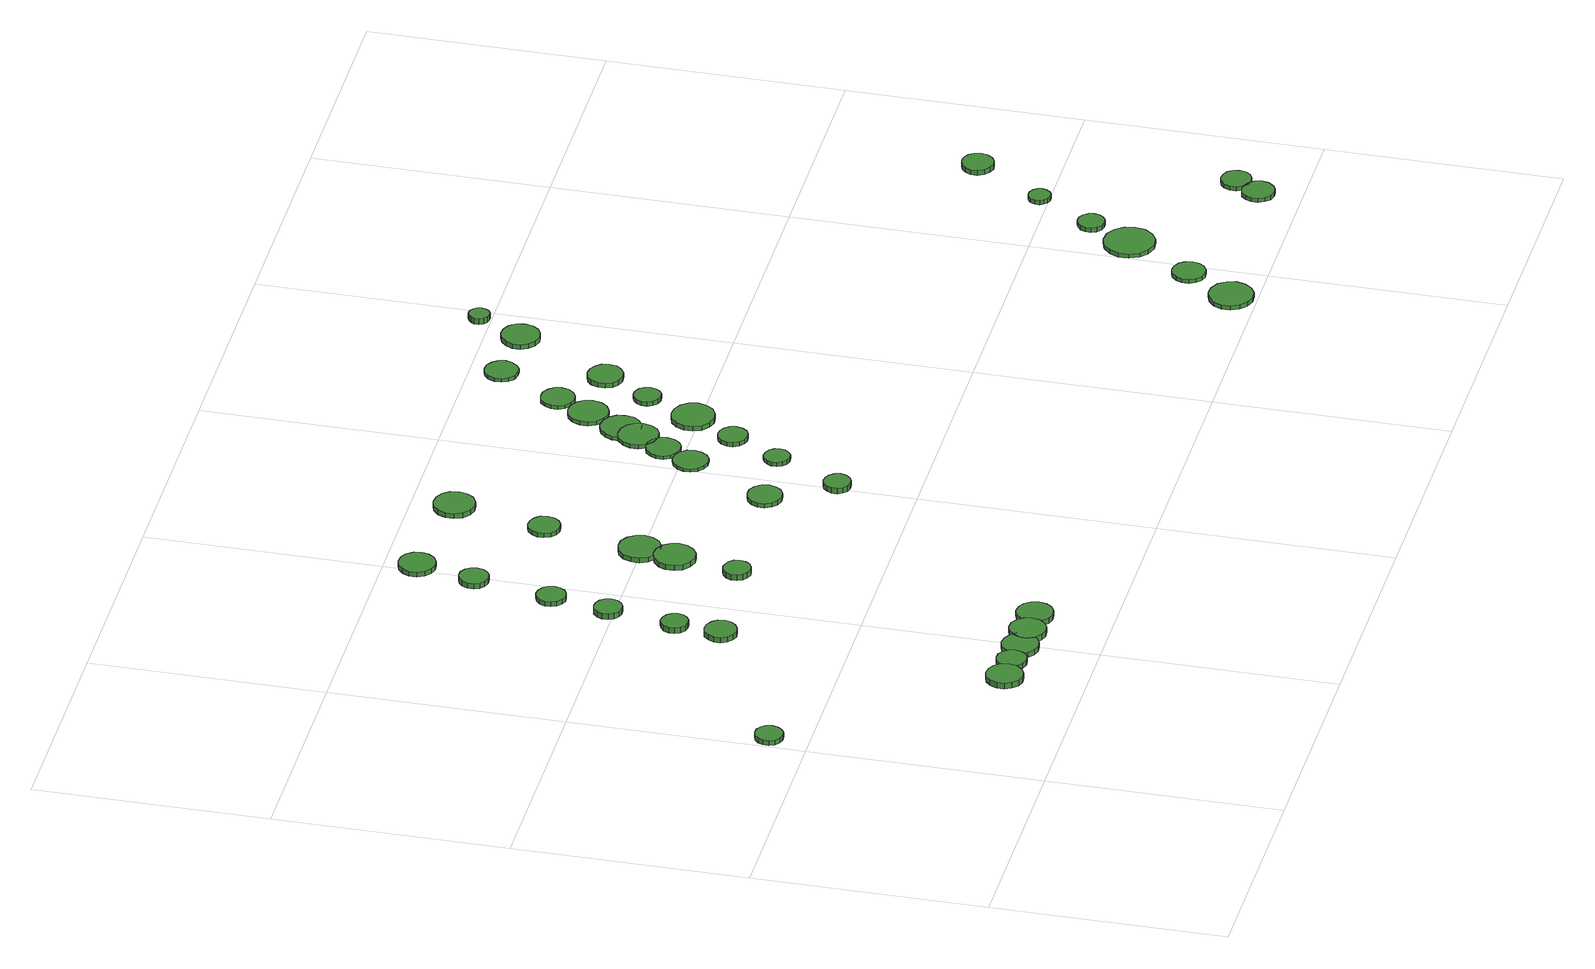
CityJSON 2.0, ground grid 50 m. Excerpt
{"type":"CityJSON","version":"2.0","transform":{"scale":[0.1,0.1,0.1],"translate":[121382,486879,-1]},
"CityObjects":{
"tree1":{"type":"SolitaryVegetationObject","attributes":{"function":"something"},"geometry":[{"type":"MultiSurface","lod":"1","boundaries":[[[0,1,2,3,4,5,6,7,8,9,10,11,12,13,14]],[[15,16,17,18,19,20,21,22,23,24,25,26,27,28,29]],[[0,29,28,1]],[[1,28,27,2]],[[2,27,26,3]],[[3,26,25,4]],[[4,25,24,5]],[[5,24,23,6]],[[6,23,22,7]],[[7,22,21,8]],[[8,21,20,9]],[[9,20,19,10]],[[10,19,18,11]],[[11,18,17,12]],[[12,17,16,13]],[[13,16,15,14]],[[14,15,29,0]]]}]},
"tree2":{"type":"SolitaryVegetationObject","attributes":{"function":"something"},"geometry":[{"type":"MultiSurface","lod":"1","boundaries":[[[30,31,32,33,34,35,36,37,38,39,40,41,42,43,44]],[[45,46,47,48,49,50,51,52,53,54,55,56,57,58,59]],[[30,59,58,31]],[[31,58,57,32]],[[32,57,56,33]],[[33,56,55,34]],[[34,55,54,35]],[[35,54,53,36]],[[36,53,52,37]],[[37,52,51,38]],[[38,51,50,39]],[[39,50,49,40]],[[40,49,48,41]],[[41,48,47,42]],[[42,47,46,43]],[[43,46,45,44]],[[44,45,59,30]]]}]},
"tree3":{"type":"SolitaryVegetationObject","attributes":{"function":"something"},"geometry":[{"type":"MultiSurface","lod":"1","boundaries":[[[60,61,62,63,64,65,66,67,68,69,70,71,72,73,74]],[[75,76,77,78,79,80,81,82,83,84,85,86,87,88,89]],[[60,89,88,61]],[[61,88,87,62]],[[62,87,86,63]],[[63,86,85,64]],[[64,85,84,65]],[[65,84,83,66]],[[66,83,82,67]],[[67,82,81,68]],[[68,81,80,69]],[[69,80,79,70]],[[70,79,78,71]],[[71,78,77,72]],[[72,77,76,73]],[[73,76,75,74]],[[74,75,89,60]]]}]},
"tree4":{"type":"SolitaryVegetationObject","attributes":{"function":"something"},"geometry":[{"type":"MultiSurface","lod":"1","boundaries":[[[90,91,92,93,94,95,96,97,98,99,100,101,102,103,104]],[[105,106,107,108,109,110,111,112,113,114,115,116,117,118,119]],[[90,119,118,91]],[[91,118,117,92]],[[92,117,116,93]],[[93,116,115,94]],[[94,115,114,95]],[[95,114,113,96]],[[96,113,112,97]],[[97,112,111,98]],[[98,111,110,99]],[[99,110,109,100]],[[100,109,108,101]],[[101,108,107,102]],[[102,107,106,103]],[[103,106,105,104]],[[104,105,119,90]]]}]},
"tree5":{"type":"SolitaryVegetationObject","attributes":{"function":"something"},"geometry":[{"type":"MultiSurface","lod":"1","boundaries":[[[120,121,122,123,124,125,126,127,128,129,130,131,132,133,134]],[[135,136,137,138,139,140,141,142,143,144,145,146,147,148,149]],[[120,149,148,121]],[[121,148,147,122]],[[122,147,146,123]],[[123,146,145,124]],[[124,145,144,125]],[[125,144,143,126]],[[126,143,142,127]],[[127,142,141,128]],[[128,141,140,129]],[[129,140,139,130]],[[130,139,138,131]],[[131,138,137,132]],[[132,137,136,133]],[[133,136,135,134]],[[134,135,149,120]]]}]},
"tree6":{"type":"SolitaryVegetationObject","attributes":{"function":"something"},"geometry":[{"type":"MultiSurface","lod":"1","boundaries":[[[150,151,152,153,154,155,156,157,158,159,160,161,162,163,164]],[[165,166,167,168,169,170,171,172,173,174,175,176,177,178,179]],[[150,179,178,151]],[[151,178,177,152]],[[152,177,176,153]],[[153,176,175,154]],[[154,175,174,155]],[[155,174,173,156]],[[156,173,172,157]],[[157,172,171,158]],[[158,171,170,159]],[[159,170,169,160]],[[160,169,168,161]],[[161,168,167,162]],[[162,167,166,163]],[[163,166,165,164]],[[164,165,179,150]]]}]},
"tree7":{"type":"SolitaryVegetationObject","attributes":{"function":"something"},"geometry":[{"type":"MultiSurface","lod":"1","boundaries":[[[180,181,182,183,184,185,186,187,188,189,190,191,192,193,194]],[[195,196,197,198,199,200,201,202,203,204,205,206,207,208,209]],[[180,209,208,181]],[[181,208,207,182]],[[182,207,206,183]],[[183,206,205,184]],[[184,205,204,185]],[[185,204,203,186]],[[186,203,202,187]],[[187,202,201,188]],[[188,201,200,189]],[[189,200,199,190]],[[190,199,198,191]],[[191,198,197,192]],[[192,197,196,193]],[[193,196,195,194]],[[194,195,209,180]]]}]},
"tree8":{"type":"SolitaryVegetationObject","attributes":{"function":"something"},"geometry":[{"type":"MultiSurface","lod":"1","boundaries":[[[210,211,212,213,214,215,216,217,218,219,220,221,222,223,224]],[[225,226,227,228,229,230,231,232,233,234,235,236,237,238,239]],[[210,239,238,211]],[[211,238,237,212]],[[212,237,236,213]],[[213,236,235,214]],[[214,235,234,215]],[[215,234,233,216]],[[216,233,232,217]],[[217,232,231,218]],[[218,231,230,219]],[[219,230,229,220]],[[220,229,228,221]],[[221,228,227,222]],[[222,227,226,223]],[[223,226,225,224]],[[224,225,239,210]]]}]},
"tree9":{"type":"SolitaryVegetationObject","attributes":{"function":"something"},"geometry":[{"type":"MultiSurface","lod":"1","boundaries":[[[240,241,242,243,244,245,246,247,248,249,250,251,252,253,254]],[[255,256,257,258,259,260,261,262,263,264,265,266,267,268,269]],[[240,269,268,241]],[[241,268,267,242]],[[242,267,266,243]],[[243,266,265,244]],[[244,265,264,245]],[[245,264,263,246]],[[246,263,262,247]],[[247,262,261,248]],[[248,261,260,249]],[[249,260,259,250]],[[250,259,258,251]],[[251,258,257,252]],[[252,257,256,253]],[[253,256,255,254]],[[254,255,269,240]]]}]},
"tree10":{"type":"SolitaryVegetationObject","attributes":{"function":"something"},"geometry":[{"type":"MultiSurface","lod":"1","boundaries":[[[270,271,272,273,274,275,276,277,278,279,280,281,282,283,284]],[[285,286,287,288,289,290,291,292,293,294,295,296,297,298,299]],[[270,299,298,271]],[[271,298,297,272]],[[272,297,296,273]],[[273,296,295,274]],[[274,295,294,275]],[[275,294,293,276]],[[276,293,292,277]],[[277,292,291,278]],[[278,291,290,279]],[[279,290,289,280]],[[280,289,288,281]],[[281,288,287,282]],[[282,287,286,283]],[[283,286,285,284]],[[284,285,299,270]]]}]},
"tree11":{"type":"SolitaryVegetationObject","attributes":{"function":"something"},"geometry":[{"type":"MultiSurface","lod":"1","boundaries":[[[300,301,302,303,304,305,306,307,308,309,310,311,312,313,314]],[[315,316,317,318,319,320,321,322,323,324,325,326,327,328,329]],[[300,329,328,301]],[[301,328,327,302]],[[302,327,326,303]],[[303,326,325,304]],[[304,325,324,305]],[[305,324,323,306]],[[306,323,322,307]],[[307,322,321,308]],[[308,321,320,309]],[[309,320,319,310]],[[310,319,318,311]],[[311,318,317,312]],[[312,317,316,313]],[[313,316,315,314]],[[314,315,329,300]]]}]},
"tree12":{"type":"SolitaryVegetationObject","attributes":{"function":"something"},"geometry":[{"type":"MultiSurface","lod":"1","boundaries":[[[330,331,332,333,334,335,336,337,338,339,340,341,342,343,344]],[[345,346,347,348,349,350,351,352,353,354,355,356,357,358,359]],[[330,359,358,331]],[[331,358,357,332]],[[332,357,356,333]],[[333,356,355,334]],[[334,355,354,335]],[[335,354,353,336]],[[336,353,352,337]],[[337,352,351,338]],[[338,351,350,339]],[[339,350,349,340]],[[340,349,348,341]],[[341,348,347,342]],[[342,347,346,343]],[[343,346,345,344]],[[344,345,359,330]]]}]},
"tree13":{"type":"SolitaryVegetationObject","attributes":{"function":"something"},"geometry":[{"type":"MultiSurface","lod":"1","boundaries":[[[360,361,362,363,364,365,366,367,368,369,370,371,372,373,374]],[[375,376,377,378,379,380,381,382,383,384,385,386,387,388,389]],[[360,389,388,361]],[[361,388,387,362]],[[362,387,386,363]],[[363,386,385,364]],[[364,385,384,365]],[[365,384,383,366]],[[366,383,382,367]],[[367,382,381,368]],[[368,381,380,369]],[[369,380,379,370]],[[370,379,378,371]],[[371,378,377,372]],[[372,377,376,373]],[[373,376,375,374]],[[374,375,389,360]]]}]},
"tree14":{"type":"SolitaryVegetationObject","attributes":{"function":"something"},"geometry":[{"type":"MultiSurface","lod":"1","boundaries":[[[390,391,392,393,394,395,396,397,398,399,400,401,402,403,404]],[[405,406,407,408,409,410,411,412,413,414,415,416,417,418,419]],[[390,419,418,391]],[[391,418,417,392]],[[392,417,416,393]],[[393,416,415,394]],[[394,415,414,395]],[[395,414,413,396]],[[396,413,412,397]],[[397,412,411,398]],[[398,411,410,399]],[[399,410,409,400]],[[400,409,408,401]],[[401,408,407,402]],[[402,407,406,403]],[[403,406,405,404]],[[404,405,419,390]]]}]},
"tree15":{"type":"SolitaryVegetationObject","attributes":{"function":"something"},"geometry":[{"type":"MultiSurface","lod":"1","boundaries":[[[420,421,422,423,424,425,426,427,428,429,430,431,432,433,434]],[[435,436,437,438,439,440,441,442,443,444,445,446,447,448,449]],[[420,449,448,421]],[[421,448,447,422]],[[422,447,446,423]],[[423,446,445,424]],[[424,445,444,425]],[[425,444,443,426]],[[426,443,442,427]],[[427,442,441,428]],[[428,441,440,429]],[[429,440,439,430]],[[430,439,438,431]],[[431,438,437,432]],[[432,437,436,433]],[[433,436,435,434]],[[434,435,449,420]]]}]},
"tree16":{"type":"SolitaryVegetationObject","attributes":{"function":"something"},"geometry":[{"type":"MultiSurface","lod":"1","boundaries":[[[450,451,452,453,454,455,456,457,458,459,460,461,462,463,464]],[[465,466,467,468,469,470,471,472,473,474,475,476,477,478,479]],[[450,479,478,451]],[[451,478,477,452]],[[452,477,476,453]],[[453,476,475,454]],[[454,475,474,455]],[[455,474,473,456]],[[456,473,472,457]],[[457,472,471,458]],[[458,471,470,459]],[[459,470,469,460]],[[460,469,468,461]],[[461,468,467,462]],[[462,467,466,463]],[[463,466,465,464]],[[464,465,479,450]]]}]},
"tree17":{"type":"SolitaryVegetationObject","attributes":{"function":"something"},"geometry":[{"type":"MultiSurface","lod":"1","boundaries":[[[480,481,482,483,484,485,486,487,488,489,490,491,492,493,494]],[[495,496,497,498,499,500,501,502,503,504,505,506,507,508,509]],[[480,509,508,481]],[[481,508,507,482]],[[482,507,506,483]],[[483,506,505,484]],[[484,505,504,485]],[[485,504,503,486]],[[486,503,502,487]],[[487,502,501,488]],[[488,501,500,489]],[[489,500,499,490]],[[490,499,498,491]],[[491,498,497,492]],[[492,497,496,493]],[[493,496,495,494]],[[494,495,509,480]]]}]},
"tree18":{"type":"SolitaryVegetationObject","attributes":{"function":"something"},"geometry":[{"type":"MultiSurface","lod":"1","boundaries":[[[510,511,512,513,514,515,516,517,518,519,520,521,522,523,524]],[[525,526,527,528,529,530,531,532,533,534,535,536,537,538,539]],[[510,539,538,511]],[[511,538,537,512]],[[512,537,536,513]],[[513,536,535,514]],[[514,535,534,515]],[[515,534,533,516]],[[516,533,532,517]],[[517,532,531,518]],[[518,531,530,519]],[[519,530,529,520]],[[520,529,528,521]],[[521,528,527,522]],[[522,527,526,523]],[[523,526,525,524]],[[524,525,539,510]]]}]},
"tree19":{"type":"SolitaryVegetationObject","attributes":{"function":"something"},"geometry":[{"type":"MultiSurface","lod":"1","boundaries":[[[540,541,542,543,544,545,546,547,548,549,550,551,552,553,554]],[[555,556,557,558,559,560,561,562,563,564,565,566,567,568,569]],[[540,569,568,541]],[[541,568,567,542]],[[542,567,566,543]],[[543,566,565,544]],[[544,565,564,545]],[[545,564,563,546]],[[546,563,562,547]],[[547,562,561,548]],[[548,561,560,549]],[[549,560,559,550]],[[550,559,558,551]],[[551,558,557,552]],[[552,557,556,553]],[[553,556,555,554]],[[554,555,569,540]]]}]},
"tree20":{"type":"SolitaryVegetationObject","attributes":{"function":"something"},"geometry":[{"type":"MultiSurface","lod":"1","boundaries":[[[570,571,572,573,574,575,576,577,578,579,580,581,582,583,584]],[[585,586,587,588,589,590,591,592,593,594,595,596,597,598,599]],[[570,599,598,571]],[[571,598,597,572]],[[572,597,596,573]],[[573,596,595,574]],[[574,595,594,575]],[[575,594,593,576]],[[576,593,592,577]],[[577,592,591,578]],[[578,591,590,579]],[[579,590,589,580]],[[580,589,588,581]],[[581,588,587,582]],[[582,587,586,583]],[[583,586,585,584]],[[584,585,599,570]]]}]},
"tree21":{"type":"SolitaryVegetationObject","attributes":{"function":"something"},"geometry":[{"type":"MultiSurface","lod":"1","boundaries":[[[600,601,602,603,604,605,606,607,608,609,610,611,612,613,614]],[[615,616,617,618,619,620,621,622,623,624,625,626,627,628,629]],[[600,629,628,601]],[[601,628,627,602]],[[602,627,626,603]],[[603,626,625,604]],[[604,625,624,605]],[[605,624,623,606]],[[606,623,622,607]],[[607,622,621,608]],[[608,621,620,609]],[[609,620,619,610]],[[610,619,618,611]],[[611,618,617,612]],[[612,617,616,613]],[[613,616,615,614]],[[614,615,629,600]]]}]},
"tree22":{"type":"SolitaryVegetationObject","attributes":{"function":"something"},"geometry":[{"type":"MultiSurface","lod":"1","boundaries":[[[630,631,632,633,634,635,636,637,638,639,640,641,642,643,644]],[[645,646,647,648,649,650,651,652,653,654,655,656,657,658,659]],[[630,659,658,631]],[[631,658,657,632]],[[632,657,656,633]],[[633,656,655,634]],[[634,655,654,635]],[[635,654,653,636]],[[636,653,652,637]],[[637,652,651,638]],[[638,651,650,639]],[[639,650,649,640]],[[640,649,648,641]],[[641,648,647,642]],[[642,647,646,643]],[[643,646,645,644]],[[644,645,659,630]]]}]},
"tree23":{"type":"SolitaryVegetationObject","attributes":{"function":"something"},"geometry":[{"type":"MultiSurface","lod":"1","boundaries":[[[660,661,662,663,664,665,666,667,668,669,670,671,672,673,674]],[[675,676,677,678,679,680,681,682,683,684,685,686,687,688,689]],[[660,689,688,661]],[[661,688,687,662]],[[662,687,686,663]],[[663,686,685,664]],[[664,685,684,665]],[[665,684,683,666]],[[666,683,682,667]],[[667,682,681,668]],[[668,681,680,669]],[[669,680,679,670]],[[670,679,678,671]],[[671,678,677,672]],[[672,677,676,673]],[[673,676,675,674]],[[674,675,689,660]]]}]},
"tree24":{"type":"SolitaryVegetationObject","attributes":{"function":"something"},"geometry":[{"type":"MultiSurface","lod":"1","boundaries":[[[690,691,692,693,694,695,696,697,698,699,700,701,702,703,704]],[[705,706,707,708,709,710,711,712,713,714,715,716,717,718,719]],[[690,719,718,691]],[[691,718,717,692]],[[692,717,716,693]],[[693,716,715,694]],[[694,715,714,695]],[[695,714,713,696]],[[696,713,712,697]],[[697,712,711,698]],[[698,711,710,699]],[[699,710,709,700]],[[700,709,708,701]],[[701,708,707,702]],[[702,707,706,703]],[[703,706,705,704]],[[704,705,719,690]]]}]},
"tree25":{"type":"SolitaryVegetationObject","attributes":{"function":"something"},"geometry":[{"type":"MultiSurface","lod":"1","boundaries":[[[720,721,722,723,724,725,726,727,728,729,730,731,732,733,734]],[[735,736,737,738,739,740,741,742,743,744,745,746,747,748,749]],[[720,749,748,721]],[[721,748,747,722]],[[722,747,746,723]],[[723,746,745,724]],[[724,745,744,725]],[[725,744,743,726]],[[726,743,742,727]],[[727,742,741,728]],[[728,741,740,729]],[[729,740,739,730]],[[730,739,738,731]],[[731,738,737,732]],[[732,737,736,733]],[[733,736,735,734]],[[734,735,749,720]]]}]},
"tree26":{"type":"SolitaryVegetationObject","attributes":{"function":"something"},"geometry":[{"type":"MultiSurface","lod":"1","boundaries":[[[750,751,752,753,754,755,756,757,758,759,760,761,762,763,764]],[[765,766,767,768,769,770,771,772,773,774,775,776,777,778,779]],[[750,779,778,751]],[[751,778,777,752]],[[752,777,776,753]],[[753,776,775,754]],[[754,775,774,755]],[[755,774,773,756]],[[756,773,772,757]],[[757,772,771,758]],[[758,771,770,759]],[[759,770,769,760]],[[760,769,768,761]],[[761,768,767,762]],[[762,767,766,763]],[[763,766,765,764]],[[764,765,779,750]]]}]},
"tree27":{"type":"SolitaryVegetationObject","attributes":{"function":"something"},"geometry":[{"type":"MultiSurface","lod":"1","boundaries":[[[780,781,782,783,784,785,786,787,788,789,790,791,792,793,794]],[[795,796,797,798,799,800,801,802,803,804,805,806,807,808,809]],[[780,809,808,781]],[[781,808,807,782]],[[782,807,806,783]],[[783,806,805,784]],[[784,805,804,785]],[[785,804,803,786]],[[786,803,802,787]],[[787,802,801,788]],[[788,801,800,789]],[[789,800,799,790]],[[790,799,798,791]],[[791,798,797,792]],[[792,797,796,793]],[[793,796,795,794]],[[794,795,809,780]]]}]},
"tree28":{"type":"SolitaryVegetationObject","attributes":{"function":"something"},"geometry":[{"type":"MultiSurface","lod":"1","boundaries":[[[810,811,812,813,814,815,816,817,818,819,820,821,822,823,824]],[[825,826,827,828,829,830,831,832,833,834,835,836,837,838,839]],[[810,839,838,811]],[[811,838,837,812]],[[812,837,836,813]],[[813,836,835,814]],[[814,835,834,815]],[[815,834,833,816]],[[816,833,832,817]],[[817,832,831,818]],[[818,831,830,819]],[[819,830,829,820]],[[820,829,828,821]],[[821,828,827,822]],[[822,827,826,823]],[[823,826,825,824]],[[824,825,839,810]]]}]},
"tree29":{"type":"SolitaryVegetationObject","attributes":{"function":"something"},"geometry":[{"type":"MultiSurface","lod":"1","boundaries":[[[840,841,842,843,844,845,846,847,848,849,850,851,852,853,854]],[[855,856,857,858,859,860,861,862,863,864,865,866,867,868,869]],[[840,869,868,841]],[[841,868,867,842]],[[842,867,866,843]],[[843,866,865,844]],[[844,865,864,845]],[[845,864,863,846]],[[846,863,862,847]],[[847,862,861,848]],[[848,861,860,849]],[[849,860,859,850]],[[850,859,858,851]],[[851,858,857,852]],[[852,857,856,853]],[[853,856,855,854]],[[854,855,869,840]]]}]},
"tree30":{"type":"SolitaryVegetationObject","attributes":{"function":"something"},"geometry":[{"type":"MultiSurface","lod":"1","boundaries":[[[870,871,872,873,874,875,876,877,878,879,880,881,882,883,884]],[[885,886,887,888,889,890,891,892,893,894,895,896,897,898,899]],[[870,899,898,871]],[[871,898,897,872]],[[872,897,896,873]],[[873,896,895,874]],[[874,895,894,875]],[[875,894,893,876]],[[876,893,892,877]],[[877,892,891,878]],[[878,891,890,879]],[[879,890,889,880]],[[880,889,888,881]],[[881,888,887,882]],[[882,887,886,883]],[[883,886,885,884]],[[884,885,899,870]]]}]},
"tree31":{"type":"SolitaryVegetationObject","attributes":{"function":"something"},"geometry":[{"type":"MultiSurface","lod":"1","boundaries":[[[900,901,902,903,904,905,906,907,908,909,910,911,912,913,914]],[[915,916,917,918,919,920,921,922,923,924,925,926,927,928,929]],[[900,929,928,901]],[[901,928,927,902]],[[902,927,926,903]],[[903,926,925,904]],[[904,925,924,905]],[[905,924,923,906]],[[906,923,922,907]],[[907,922,921,908]],[[908,921,920,909]],[[909,920,919,910]],[[910,919,918,911]],[[911,918,917,912]],[[912,917,916,913]],[[913,916,915,914]],[[914,915,929,900]]]}]},
"tree32":{"type":"SolitaryVegetationObject","attributes":{"function":"something"},"geometry":[{"type":"MultiSurface","lod":"1","boundaries":[[[930,931,932,933,934,935,936,937,938,939,940,941,942,943,944]],[[945,946,947,948,949,950,951,952,953,954,955,956,957,958,959]],[[930,959,958,931]],[[931,958,957,932]],[[932,957,956,933]],[[933,956,955,934]],[[934,955,954,935]],[[935,954,953,936]],[[936,953,952,937]],[[937,952,951,938]],[[938,951,950,939]],[[939,950,949,940]],[[940,949,948,941]],[[941,948,947,942]],[[942,947,946,943]],[[943,946,945,944]],[[944,945,959,930]]]}]},
"tree33":{"type":"SolitaryVegetationObject","attributes":{"function":"something"},"geometry":[{"type":"MultiSurface","lod":"1","boundaries":[[[960,961,962,963,964,965,966,967,968,969,970,971,972,973,974]],[[975,976,977,978,979,980,981,982,983,984,985,986,987,988,989]],[[960,989,988,961]],[[961,988,987,962]],[[962,987,986,963]],[[963,986,985,964]],[[964,985,984,965]],[[965,984,983,966]],[[966,983,982,967]],[[967,982,981,968]],[[968,981,980,969]],[[969,980,979,970]],[[970,979,978,971]],[[971,978,977,972]],[[972,977,976,973]],[[973,976,975,974]],[[974,975,989,960]]]}]},
"tree34":{"type":"SolitaryVegetationObject","attributes":{"function":"something"},"geometry":[{"type":"MultiSurface","lod":"1","boundaries":[[[990,991,992,993,994,995,996,997,998,999,1000,1001,1002,1003,1004]],[[1005,1006,1007,1008,1009,1010,1011,1012,1013,1014,1015,1016,1017,1018,1019]],[[990,1019,1018,991]],[[991,1018,1017,992]],[[992,1017,1016,993]],[[993,1016,1015,994]],[[994,1015,1014,995]],[[995,1014,1013,996]],[[996,1013,1012,997]],[[997,1012,1011,998]],[[998,1011,1010,999]],[[999,1010,1009,1000]],[[1000,1009,1008,1001]],[[1001,1008,1007,1002]],[[1002,1007,1006,1003]],[[1003,1006,1005,1004]],[[1004,1005,1019,990]]]}]},
"tree35":{"type":"SolitaryVegetationObject","attributes":{"function":"something"},"geometry":[{"type":"MultiSurface","lod":"1","boundaries":[[[1020,1021,1022,1023,1024,1025,1026,1027,1028,1029,1030,1031,1032,1033,1034]],[[1035,1036,1037,1038,1039,1040,1041,1042,1043,1044,1045,1046,1047,1048,1049]],[[1020,1049,1048,1021]],[[1021,1048,1047,1022]],[[1022,1047,1046,1023]],[[1023,1046,1045,1024]],[[1024,1045,1044,1025]],[[1025,1044,1043,1026]],[[1026,1043,1042,1027]],[[1027,1042,1041,1028]],[[1028,1041,1040,1029]],[[1029,1040,1039,1030]],[[1030,1039,1038,1031]],[[1031,1038,1037,1032]],[[1032,1037,1036,1033]],[[1033,1036,1035,1034]],[[1034,1035,1049,1020]]]}]},
"tree36":{"type":"SolitaryVegetationObject","attributes":{"function":"something"},"geometry":[{"type":"MultiSurface","lod":"1","boundaries":[[[1050,1051,1052,1053,1054,1055,1056,1057,1058,1059,1060,1061,1062,1063,1064]],[[1065,1066,1067,1068,1069,1070,1071,1072,1073,1074,1075,1076,1077,1078,1079]],[[1050,1079,1078,1051]],[[1051,1078,1077,1052]],[[1052,1077,1076,1053]],[[1053,1076,1075,1054]],[[1054,1075,1074,1055]],[[1055,1074,1073,1056]],[[1056,1073,1072,1057]],[[1057,1072,1071,1058]],[[1058,1071,1070,1059]],[[1059,1070,1069,1060]],[[1060,1069,1068,1061]],[[1061,1068,1067,1062]],[[1062,1067,1066,1063]],[[1063,1066,1065,1064]],[[1064,1065,1079,1050]]]}]},
"tree37":{"type":"SolitaryVegetationObject","attributes":{"function":"something"},"geometry":[{"type":"MultiSurface","lod":"1","boundaries":[[[1080,1081,1082,1083,1084,1085,1086,1087,1088,1089,1090,1091,1092,1093,1094]],[[1095,1096,1097,1098,1099,1100,1101,1102,1103,1104,1105,1106,1107,1108,1109]],[[1080,1109,1108,1081]],[[1081,1108,1107,1082]],[[1082,1107,1106,1083]],[[1083,1106,1105,1084]],[[1084,1105,1104,1085]],[[1085,1104,1103,1086]],[[1086,1103,1102,1087]],[[1087,1102,1101,1088]],[[1088,1101,1100,1089]],[[1089,1100,1099,1090]],[[1090,1099,1098,1091]],[[1091,1098,1097,1092]],[[1092,1097,1096,1093]],[[1093,1096,1095,1094]],[[1094,1095,1109,1080]]]}]},
"tree38":{"type":"SolitaryVegetationObject","attributes":{"function":"something"},"geometry":[{"type":"MultiSurface","lod":"1","boundaries":[[[1110,1111,1112,1113,1114,1115,1116,1117,1118,1119,1120,1121,1122,1123,1124]],[[1125,1126,1127,1128,1129,1130,1131,1132,1133,1134,1135,1136,1137,1138,1139]],[[1110,1139,1138,1111]],[[1111,1138,1137,1112]],[[1112,1137,1136,1113]],[[1113,1136,1135,1114]],[[1114,1135,1134,1115]],[[1115,1134,1133,1116]],[[1116,1133,1132,1117]],[[1117,1132,1131,1118]],[[1118,1131,1130,1119]],[[1119,1130,1129,1120]],[[1120,1129,1128,1121]],[[1121,1128,1127,1122]],[[1122,1127,1126,1123]],[[1123,1126,1125,1124]],[[1124,1125,1139,1110]]]}]},
"tree39":{"type":"SolitaryVegetationObject","attributes":{"function":"something"},"geometry":[{"type":"MultiSurface","lod":"1","boundaries":[[[1140,1141,1142,1143,1144,1145,1146,1147,1148,1149,1150,1151,1152,1153,1154]],[[1155,1156,1157,1158,1159,1160,1161,1162,1163,1164,1165,1166,1167,1168,1169]],[[1140,1169,1168,1141]],[[1141,1168,1167,1142]],[[1142,1167,1166,1143]],[[1143,1166,1165,1144]],[[1144,1165,1164,1145]],[[1145,1164,1163,1146]],[[1146,1163,1162,1147]],[[1147,1162,1161,1148]],[[1148,1161,1160,1149]],[[1149,1160,1159,1150]],[[1150,1159,1158,1151]],[[1151,1158,1157,1152]],[[1152,1157,1156,1153]],[[1153,1156,1155,1154]],[[1154,1155,1169,1140]]]}]},
"tree40":{"type":"SolitaryVegetationObject","attributes":{"function":"something"},"geometry":[{"type":"MultiSurface","lod":"1","boundaries":[[[1170,1171,1172,1173,1174,1175,1176,1177,1178,1179,1180,1181,1182,1183,1184]],[[1185,1186,1187,1188,1189,1190,1191,1192,1193,1194,1195,1196,1197,1198,1199]],[[1170,1199,1198,1171]],[[1171,1198,1197,1172]],[[1172,1197,1196,1173]],[[1173,1196,1195,1174]],[[1174,1195,1194,1175]],[[1175,1194,1193,1176]],[[1176,1193,1192,1177]],[[1177,1192,1191,1178]],[[1178,1191,1190,1179]],[[1179,1190,1189,1180]],[[1180,1189,1188,1181]],[[1181,1188,1187,1182]],[[1182,1187,1186,1183]],[[1183,1186,1185,1184]],[[1184,1185,1199,1170]]]}]},
"tree41":{"type":"SolitaryVegetationObject","attributes":{"function":"something"},"geometry":[{"type":"MultiSurface","lod":"1","boundaries":[[[1200,1201,1202,1203,1204,1205,1206,1207,1208,1209,1210,1211,1212,1213,1214]],[[1215,1216,1217,1218,1219,1220,1221,1222,1223,1224,1225,1226,1227,1228,1229]],[[1200,1229,1228,1201]],[[1201,1228,1227,1202]],[[1202,1227,1226,1203]],[[1203,1226,1225,1204]],[[1204,1225,1224,1205]],[[1205,1224,1223,1206]],[[1206,1223,1222,1207]],[[1207,1222,1221,1208]],[[1208,1221,1220,1209]],[[1209,1220,1219,1210]],[[1210,1219,1218,1211]],[[1211,1218,1217,1212]],[[1212,1217,1216,1213]],[[1213,1216,1215,1214]],[[1214,1215,1229,1200]]]}]}
},
"vertices":[
[67,585,17],[64,597,17],[57,607,17],[46,613,17],[34,614,17],[22,610,17],[13,602,17],[8,591,17],[8,578,17],[13,567,17],[22,559,17],[34,555,17],[46,556,17],[57,563,17],[64,573,17],[64,573,6],[57,563,6],[46,556,6],[34,555,6],[22,559,6],[13,567,6],[8,578,6],[8,591,6],[13,602,6],[22,610,6],[34,614,6],[46,613,6],[57,607,6],[64,597,6],[67,585,6],
[393,166,27],[390,182,27],[380,195,27],[366,203,27],[350,205,27],[335,200,27],[323,189,27],[316,174,27],[316,158,27],[323,144,27],[335,133,27],[350,128,27],[366,129,27],[380,138,27],[390,151,27],[390,151,14],[380,138,14],[366,129,14],[350,128,14],[335,133,14],[323,144,14],[316,158,14],[316,174,14],[323,189,14],[335,200,14],[350,205,14],[366,203,14],[380,195,14],[390,182,14],[393,166,14],
[451,167,25],[448,180,25],[440,190,25],[429,197,25],[416,198,25],[403,194,25],[393,186,25],[388,174,25],[388,160,25],[393,148,25],[403,140,25],[416,136,25],[429,137,25],[440,143,25],[448,154,25],[448,154,13],[440,143,13],[429,137,13],[416,136,13],[403,140,13],[393,148,13],[388,160,13],[388,174,13],[393,186,13],[403,194,13],[416,198,13],[429,197,13],[440,190,13],[448,180,13],[451,167,13],
[519,163,24],[516,179,24],[506,192,24],[492,200,24],[476,202,24],[461,197,24],[449,186,24],[442,171,24],[442,155,24],[449,140,24],[461,130,24],[476,125,24],[492,126,24],[506,134,24],[516,147,24],[516,147,12],[506,134,12],[492,126,12],[476,125,12],[461,130,12],[449,140,12],[442,155,12],[442,171,12],[449,186,12],[461,197,12],[476,202,12],[492,200,12],[506,192,12],[516,179,12],[519,163,12],
[579,162,25],[576,177,25],[566,190,25],[552,199,25],[536,200,25],[521,195,25],[509,184,25],[502,170,25],[502,154,25],[509,139,25],[521,128,25],[536,123,25],[552,125,25],[566,133,25],[576,146,25],[576,146,12],[566,133,12],[552,125,12],[536,123,12],[521,128,12],[509,139,12],[502,154,12],[502,170,12],[509,184,12],[521,195,12],[536,200,12],[552,199,12],[566,190,12],[576,177,12],[579,162,12],
[424,768,27],[422,782,27],[413,793,27],[401,800,27],[387,802,27],[373,798,27],[363,788,27],[357,775,27],[357,761,27],[363,748,27],[373,739,27],[387,734,27],[401,736,27],[413,743,27],[422,754,27],[422,754,15],[413,743,15],[401,736,15],[387,734,15],[373,739,15],[363,748,15],[357,761,15],[357,775,15],[363,788,15],[373,798,15],[387,802,15],[401,800,15],[413,793,15],[422,782,15],[424,768,15],
[646,162,23],[642,178,23],[633,191,23],[619,199,23],[603,201,23],[588,196,23],[576,185,23],[569,170,23],[569,154,23],[576,140,23],[588,129,23],[603,124,23],[619,126,23],[633,134,23],[642,147,23],[642,147,11],[633,134,11],[619,126,11],[603,124,11],[588,129,11],[576,140,11],[569,154,11],[569,170,11],[576,185,11],[588,196,11],[603,201,11],[619,199,11],[633,191,11],[642,178,11],[646,162,11],
[435,868,23],[432,880,23],[425,889,23],[415,895,23],[403,897,23],[392,893,23],[383,885,23],[378,874,23],[378,862,23],[383,851,23],[392,843,23],[403,840,23],[415,841,23],[425,847,23],[432,856,23],[432,856,10],[425,847,10],[415,841,10],[403,840,10],[392,843,10],[383,851,10],[378,862,10],[378,874,10],[383,885,10],[392,893,10],[403,897,10],[415,895,10],[425,889,10],[432,880,10],[435,868,10],
[465,1014,19],[462,1026,19],[455,1036,19],[444,1042,19],[432,1043,19],[420,1040,19],[411,1031,19],[406,1020,19],[406,1007,19],[411,996,19],[420,988,19],[432,984,19],[444,985,19],[455,991,19],[462,1001,19],[462,1001,6],[455,991,6],[444,985,6],[432,984,6],[420,988,6],[411,996,6],[406,1007,6],[406,1020,6],[411,1031,6],[420,1040,6],[432,1043,6],[444,1042,6],[455,1036,6],[462,1026,6],[465,1014,6],
[489,1138,17],[486,1151,17],[479,1161,17],[468,1167,17],[455,1169,17],[443,1165,17],[433,1156,17],[428,1144,17],[428,1132,17],[433,1120,17],[443,1111,17],[455,1107,17],[468,1109,17],[479,1115,17],[486,1126,17],[486,1126,6],[479,1115,6],[468,1109,6],[455,1107,6],[443,1111,6],[433,1120,6],[428,1132,6],[428,1144,6],[433,1156,6],[443,1165,6],[455,1169,6],[468,1167,6],[479,1161,6],[486,1151,6],[489,1138,6],
[663,791,23],[661,803,23],[654,812,23],[643,818,23],[631,820,23],[620,816,23],[611,808,23],[606,797,23],[606,785,23],[611,774,23],[620,766,23],[631,762,23],[643,763,23],[654,769,23],[661,779,23],[661,779,10],[654,769,10],[643,763,10],[631,762,10],[620,766,10],[611,774,10],[606,785,10],[606,797,10],[611,808,10],[620,816,10],[631,820,10],[643,818,10],[654,812,10],[661,803,10],[663,791,10],
[521,1307,18],[518,1320,18],[511,1330,18],[499,1337,18],[486,1338,18],[474,1334,18],[464,1325,18],[459,1314,18],[459,1300,18],[464,1289,18],[474,1280,18],[486,1276,18],[499,1277,18],[511,1284,18],[518,1294,18],[518,1294,6],[511,1284,6],[499,1277,6],[486,1276,6],[474,1280,6],[464,1289,6],[459,1300,6],[459,1314,6],[464,1325,6],[474,1334,6],[486,1338,6],[499,1337,6],[511,1330,6],[518,1320,6],[521,1307,6],
[705,928,19],[701,945,19],[690,960,19],[675,969,19],[657,971,19],[640,965,19],[626,953,19],[619,937,19],[619,919,19],[626,902,19],[640,890,19],[657,884,19],[675,886,19],[690,895,19],[701,910,19],[701,910,7],[690,895,7],[675,886,7],[657,884,7],[640,890,7],[626,902,7],[619,919,7],[619,937,7],[626,953,7],[640,965,7],[657,971,7],[675,969,7],[690,960,7],[701,945,7],[705,928,7],
[555,1431,17],[552,1447,17],[542,1461,17],[528,1469,17],[512,1470,17],[497,1465,17],[485,1454,17],[478,1440,17],[478,1423,17],[485,1408,17],[497,1398,17],[512,1393,17],[528,1394,17],[542,1402,17],[552,1416,17],[552,1416,6],[542,1402,6],[528,1394,6],[512,1393,6],[497,1398,6],[485,1408,6],[478,1423,6],[478,1440,6],[485,1454,6],[497,1465,6],[512,1470,6],[528,1469,6],[542,1461,6],[552,1447,6],[555,1431,6],
[722,1004,17],[718,1022,17],[707,1037,17],[691,1047,17],[673,1048,17],[655,1043,17],[641,1030,17],[634,1013,17],[634,995,17],[641,978,17],[655,966,17],[673,960,17],[691,962,17],[707,971,17],[718,986,17],[718,986,6],[707,971,6],[691,962,6],[673,960,6],[655,966,6],[641,978,6],[634,995,6],[634,1013,6],[641,1030,6],[655,1043,6],[673,1048,6],[691,1047,6],[707,1037,6],[718,1022,6],[722,1004,6],
[750,1213,16],[748,1227,16],[739,1238,16],[727,1245,16],[713,1246,16],[700,1242,16],[690,1233,16],[684,1220,16],[684,1206,16],[690,1193,16],[700,1184,16],[713,1180,16],[727,1181,16],[739,1188,16],[748,1199,16],[748,1199,6],[739,1188,6],[727,1181,6],[713,1180,6],[700,1184,6],[690,1193,6],[684,1206,6],[684,1220,6],[690,1233,6],[700,1242,6],[713,1246,6],[727,1245,6],[739,1238,6],[748,1227,6],[750,1213,6],
[969,802,17],[965,817,17],[957,829,17],[943,837,17],[928,838,17],[914,834,17],[903,824,17],[896,810,17],[896,795,17],[903,781,17],[914,771,17],[928,766,17],[943,767,17],[957,775,17],[965,787,17],[965,787,7],[957,775,7],[943,767,7],[928,766,7],[914,771,7],[903,781,7],[896,795,7],[896,810,7],[903,824,7],[914,834,7],[928,838,7],[943,837,7],[957,829,7],[965,817,7],[969,802,7],
[800,1410,17],[796,1428,17],[786,1442,17],[770,1451,17],[752,1453,17],[735,1448,17],[721,1435,17],[714,1419,17],[714,1401,17],[721,1384,17],[735,1372,17],[752,1366,17],[770,1368,17],[786,1377,17],[796,1392,17],[796,1392,6],[786,1377,6],[770,1368,6],[752,1366,6],[735,1372,6],[721,1384,6],[714,1401,6],[714,1419,6],[721,1435,6],[735,1448,6],[752,1453,6],[770,1451,6],[786,1442,6],[796,1428,6],[800,1410,6],
[1035,668,23],[1032,680,23],[1025,689,23],[1015,695,23],[1003,697,23],[992,693,23],[983,685,23],[978,674,23],[978,662,23],[983,651,23],[992,643,23],[1003,640,23],[1015,641,23],[1025,647,23],[1032,657,23],[1032,657,10],[1025,647,10],[1015,641,10],[1003,640,10],[992,643,10],[983,651,10],[978,662,10],[978,674,10],[983,685,10],[992,693,10],[1003,697,10],[1015,695,10],[1025,689,10],[1032,680,10],[1035,668,10],
[1069,981,14],[1066,996,14],[1057,1008,14],[1044,1016,14],[1028,1018,14],[1014,1013,14],[1002,1002,14],[996,988,14],[996,973,14],[1002,959,14],[1014,949,14],[1028,944,14],[1044,945,14],[1057,953,14],[1066,966,14],[1066,966,7],[1057,953,7],[1044,945,7],[1028,944,7],[1014,949,7],[1002,959,7],[996,973,7],[996,988,7],[1002,1002,7],[1014,1013,7],[1028,1018,7],[1044,1016,7],[1057,1008,7],[1066,996,7],[1069,981,7],
[1111,812,16],[1109,823,16],[1102,833,16],[1093,838,16],[1081,840,16],[1070,836,16],[1062,828,16],[1057,818,16],[1057,807,16],[1062,796,16],[1070,789,16],[1081,785,16],[1093,786,16],[1102,792,16],[1109,801,16],[1109,801,7],[1102,792,7],[1093,786,7],[1081,785,7],[1070,789,7],[1062,796,7],[1057,807,7],[1057,818,7],[1062,828,7],[1070,836,7],[1081,840,7],[1093,838,7],[1102,833,7],[1109,823,7],[1111,812,7],
[1104,1046,14],[1101,1061,14],[1092,1073,14],[1079,1081,14],[1064,1082,14],[1050,1078,14],[1039,1067,14],[1032,1054,14],[1032,1038,14],[1039,1025,14],[1050,1015,14],[1064,1010,14],[1079,1011,14],[1092,1019,14],[1101,1031,14],[1101,1031,6],[1092,1019,6],[1079,1011,6],[1064,1010,6],[1050,1015,6],[1039,1025,6],[1032,1038,6],[1032,1054,6],[1039,1067,6],[1050,1078,6],[1064,1082,6],[1079,1081,6],[1092,1073,6],[1101,1061,6],[1104,1046,6],
[1173,918,17],[1170,930,17],[1162,941,17],[1151,947,17],[1138,949,17],[1126,945,17],[1116,936,17],[1111,924,17],[1111,911,17],[1116,899,17],[1126,891,17],[1138,887,17],[1151,888,17],[1162,894,17],[1170,905,17],[1170,905,7],[1162,894,7],[1151,888,7],[1138,887,7],[1126,891,7],[1116,899,7],[1111,911,7],[1111,924,7],[1116,936,7],[1126,945,7],[1138,949,7],[1151,947,7],[1162,941,7],[1170,930,7],[1173,918,7],
[1145,1106,15],[1141,1123,15],[1131,1137,15],[1116,1146,15],[1098,1148,15],[1081,1143,15],[1068,1131,15],[1061,1115,15],[1061,1097,15],[1068,1081,15],[1081,1069,15],[1098,1064,15],[1116,1066,15],[1131,1074,15],[1141,1089,15],[1141,1089,6],[1131,1074,6],[1116,1066,6],[1098,1064,6],[1081,1069,6],[1068,1081,6],[1061,1097,6],[1061,1115,6],[1068,1131,6],[1081,1143,6],[1098,1148,6],[1116,1146,6],[1131,1137,6],[1141,1123,6],[1145,1106,6],
[1168,1148,14],[1165,1166,14],[1154,1180,14],[1139,1189,14],[1121,1191,14],[1104,1185,14],[1090,1173,14],[1083,1157,14],[1083,1139,14],[1090,1123,14],[1104,1111,14],[1121,1105,14],[1139,1107,14],[1154,1116,14],[1165,1130,14],[1165,1130,6],[1154,1116,6],[1139,1107,6],[1121,1105,6],[1104,1111,6],[1090,1123,6],[1083,1139,6],[1083,1157,6],[1090,1173,6],[1104,1185,6],[1121,1191,6],[1139,1189,6],[1154,1180,6],[1165,1166,6],[1168,1148,6],
[1243,1014,17],[1239,1033,17],[1228,1048,17],[1211,1057,17],[1192,1059,17],[1174,1053,17],[1160,1041,17],[1153,1023,17],[1153,1005,17],[1160,987,17],[1174,975,17],[1192,969,17],[1211,971,17],[1228,980,17],[1239,996,17],[1239,996,6],[1228,980,6],[1211,971,6],[1192,969,6],[1174,975,6],[1160,987,6],[1153,1005,6],[1153,1023,6],[1160,1041,6],[1174,1053,6],[1192,1059,6],[1211,1057,6],[1228,1048,6],[1239,1033,6],[1243,1014,6],
[1208,1226,15],[1204,1243,15],[1194,1257,15],[1178,1266,15],[1161,1268,15],[1144,1262,15],[1131,1251,15],[1124,1234,15],[1124,1217,15],[1131,1201,15],[1144,1189,15],[1161,1183,15],[1178,1185,15],[1194,1194,15],[1204,1208,15],[1204,1208,6],[1194,1194,6],[1178,1185,6],[1161,1183,6],[1144,1189,6],[1131,1201,6],[1124,1217,6],[1124,1234,6],[1131,1251,6],[1144,1262,6],[1161,1268,6],[1178,1266,6],[1194,1257,6],[1204,1243,6],[1208,1226,6],
[1282,1123,16],[1279,1134,16],[1272,1144,16],[1262,1150,16],[1250,1151,16],[1239,1147,16],[1230,1139,16],[1225,1129,16],[1225,1117,16],[1230,1106,16],[1239,1098,16],[1250,1094,16],[1262,1095,16],[1272,1101,16],[1279,1111,16],[1279,1111,6],[1272,1101,6],[1262,1095,6],[1250,1094,6],[1239,1098,6],[1230,1106,6],[1225,1117,6],[1225,1129,6],[1230,1139,6],[1239,1147,6],[1250,1151,6],[1262,1150,6],[1272,1144,6],[1279,1134,6],[1282,1123,6],
[1243,1299,14],[1240,1313,14],[1231,1325,14],[1218,1333,14],[1204,1334,14],[1189,1330,14],[1178,1320,14],[1172,1306,14],[1172,1291,14],[1178,1278,14],[1189,1268,14],[1204,1263,14],[1218,1265,14],[1231,1272,14],[1240,1284,14],[1240,1284,6],[1231,1272,6],[1218,1265,6],[1204,1263,6],[1189,1268,6],[1178,1278,6],[1172,1291,6],[1172,1306,6],[1178,1320,6],[1189,1330,6],[1204,1334,6],[1218,1333,6],[1231,1325,6],[1240,1313,6],[1243,1299,6],
[1348,1224,17],[1345,1239,17],[1335,1251,17],[1322,1259,17],[1306,1261,17],[1291,1256,17],[1280,1246,17],[1274,1231,17],[1274,1216,17],[1280,1201,17],[1291,1191,17],[1306,1186,17],[1322,1188,17],[1335,1196,17],[1345,1208,17],[1345,1208,6],[1335,1196,6],[1322,1188,6],[1306,1186,6],[1291,1191,6],[1280,1201,6],[1274,1216,6],[1274,1231,6],[1280,1246,6],[1291,1256,6],[1306,1261,6],[1322,1259,6],[1335,1251,6],[1345,1239,6],[1348,1224,6],
[1318,1434,14],[1315,1448,14],[1306,1460,14],[1293,1468,14],[1279,1469,14],[1265,1465,14],[1254,1455,14],[1248,1441,14],[1248,1427,14],[1254,1413,14],[1265,1403,14],[1279,1399,14],[1293,1400,14],[1306,1408,14],[1315,1420,14],[1315,1420,6],[1306,1408,6],[1293,1400,6],[1279,1399,6],[1265,1403,6],[1254,1413,6],[1248,1427,6],[1248,1441,6],[1254,1455,6],[1265,1465,6],[1279,1469,6],[1293,1468,6],[1306,1460,6],[1315,1448,6],[1318,1434,6],
[1460,1426,17],[1457,1443,17],[1447,1457,17],[1432,1465,17],[1416,1467,17],[1400,1461,17],[1387,1450,17],[1380,1435,17],[1380,1418,17],[1387,1403,17],[1400,1391,17],[1416,1386,17],[1432,1388,17],[1447,1396,17],[1457,1410,17],[1457,1410,6],[1447,1396,6],[1432,1388,6],[1416,1386,6],[1400,1391,6],[1387,1403,6],[1380,1418,6],[1380,1435,6],[1387,1450,6],[1400,1461,6],[1416,1467,6],[1432,1465,6],[1447,1457,6],[1457,1443,6],[1460,1426,6],
[1948,55,17],[1943,74,17],[1932,90,17],[1915,99,17],[1895,101,17],[1877,95,17],[1862,82,17],[1854,64,17],[1854,45,17],[1862,27,17],[1877,14,17],[1895,8,17],[1915,10,17],[1932,20,17],[1943,35,17],[1943,35,7],[1932,20,7],[1915,10,7],[1895,8,7],[1877,14,7],[1862,27,7],[1854,45,7],[1854,64,7],[1862,82,7],[1877,95,7],[1895,101,7],[1915,99,7],[1932,90,7],[1943,74,7],[1948,55,7],
[1494,1525,21],[1492,1534,21],[1487,1541,21],[1479,1546,21],[1470,1547,21],[1462,1544,21],[1455,1538,21],[1451,1530,21],[1451,1521,21],[1455,1512,21],[1462,1506,21],[1470,1504,21],[1479,1504,21],[1487,1509,21],[1492,1516,21],[1492,1516,8],[1487,1509,8],[1479,1504,8],[1470,1504,8],[1462,1506,8],[1455,1512,8],[1451,1521,8],[1451,1530,8],[1455,1538,8],[1462,1544,8],[1470,1547,8],[1479,1546,8],[1487,1541,8],[1492,1534,8],[1494,1525,8],
[2004,159,16],[2001,173,16],[1993,185,16],[1980,192,16],[1965,194,16],[1952,189,16],[1941,179,16],[1935,166,16],[1935,151,16],[1941,138,16],[1952,128,16],[1965,124,16],[1980,125,16],[1993,133,16],[2001,144,16],[2001,144,7],[1993,133,7],[1980,125,7],[1965,124,7],[1952,128,7],[1941,138,7],[1935,151,7],[1935,166,7],[1941,179,7],[1952,189,7],[1965,194,7],[1980,192,7],[1993,185,7],[2001,173,7],[2004,159,7],
[2107,303,16],[2103,324,16],[2090,342,16],[2070,354,16],[2048,356,16],[2027,349,16],[2011,334,16],[2002,314,16],[2002,292,16],[2011,271,16],[2027,257,16],[2048,250,16],[2070,252,16],[2090,263,16],[2103,281,16],[2103,281,7],[2090,263,7],[2070,252,7],[2048,250,7],[2027,257,7],[2011,271,7],[2002,292,7],[2002,314,7],[2011,334,7],[2027,349,7],[2048,356,7],[2070,354,7],[2090,342,7],[2103,324,7],[2107,303,7],
[2139,396,16],[2137,407,16],[2130,417,16],[2120,423,16],[2108,424,16],[2097,420,16],[2088,412,16],[2083,402,16],[2083,390,16],[2088,379,16],[2097,371,16],[2108,368,16],[2120,369,16],[2130,375,16],[2137,384,16],[2137,384,6],[2130,375,6],[2120,369,6],[2108,368,6],[2097,371,6],[2088,379,6],[2083,390,6],[2083,402,6],[2088,412,6],[2097,420,6],[2108,424,6],[2120,423,6],[2130,417,6],[2137,407,6],[2139,396,6],
[2339,92,16],[2336,106,16],[2327,117,16],[2315,125,16],[2301,126,16],[2287,122,16],[2277,112,16],[2271,99,16],[2271,85,16],[2277,72,16],[2287,62,16],[2301,58,16],[2315,59,16],[2327,66,16],[2336,78,16],[2336,78,7],[2327,66,7],[2315,59,7],[2301,58,7],[2287,62,7],[2277,72,7],[2271,85,7],[2271,99,7],[2277,112,7],[2287,122,7],[2301,126,7],[2315,125,7],[2327,117,7],[2336,106,7],[2339,92,7],
[2209,521,16],[2207,530,16],[2201,538,16],[2193,543,16],[2183,544,16],[2174,541,16],[2167,535,16],[2163,526,16],[2163,516,16],[2167,508,16],[2174,501,16],[2183,498,16],[2193,499,16],[2201,504,16],[2207,512,16],[2207,512,6],[2201,504,6],[2193,499,6],[2183,498,6],[2174,501,6],[2167,508,6],[2163,516,6],[2163,526,6],[2167,535,6],[2174,541,6],[2183,544,6],[2193,543,6],[2201,538,6],[2207,530,6],[2209,521,6],
[2367,145,17],[2365,158,17],[2357,169,17],[2345,175,17],[2332,177,17],[2320,173,17],[2310,164,17],[2304,152,17],[2304,138,17],[2310,126,17],[2320,117,17],[2332,113,17],[2345,115,17],[2357,121,17],[2365,132,17],[2365,132,7],[2357,121,7],[2345,115,7],[2332,113,7],[2320,117,7],[2310,126,7],[2304,138,7],[2304,152,7],[2310,164,7],[2320,173,7],[2332,177,7],[2345,175,7],[2357,169,7],[2365,158,7],[2367,145,7],
[2312,672,17],[2309,686,17],[2301,697,17],[2289,704,17],[2275,705,17],[2262,701,17],[2251,692,17],[2245,679,17],[2245,665,17],[2251,652,17],[2262,643,17],[2275,638,17],[2289,640,17],[2301,647,17],[2309,658,17],[2309,658,6],[2301,647,6],[2289,640,6],[2275,638,6],[2262,643,6],[2251,652,6],[2245,665,6],[2245,679,6],[2251,692,6],[2262,701,6],[2275,705,6],[2289,704,6],[2301,697,6],[2309,686,6],[2312,672,6]
]}
